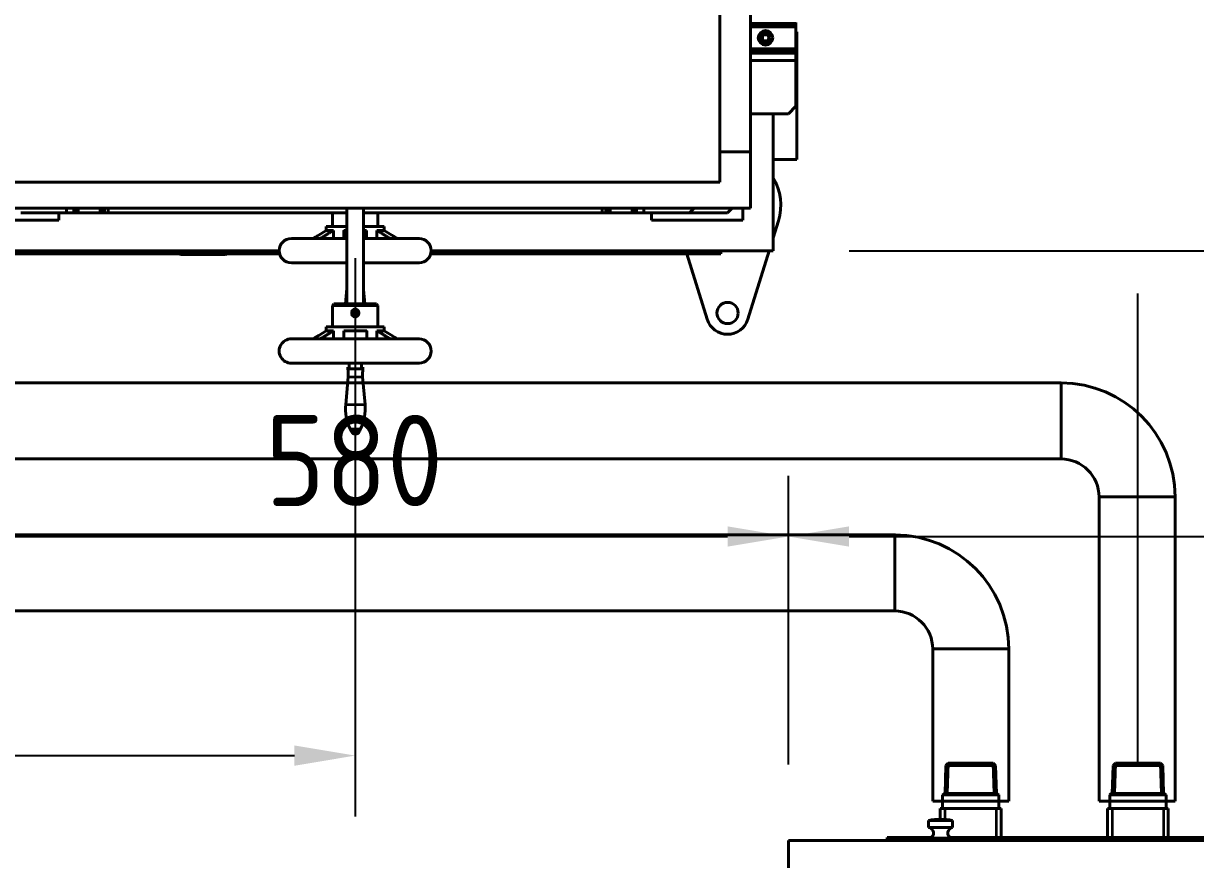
# Model space of a CAD drawing. Header units: millimetres. Extents: x 0 to 11890, y 0 to 8410.
# Drawn here: x 6564 to 7335, y 4682 to 5232 of the extents above; entities that cross this region are included whole.
import ezdxf

# ---------------------------------------------------------------- set-up
doc = ezdxf.new("R2010")
doc.units = ezdxf.units.MM
doc.header["$LTSCALE"] = 10
doc.layers.get('0').update_dxf_attribs({"color": 3, "lineweight": 25})
for name, color, linetype, lineweight in [('가시적인 것(ISO)', 3, 'Continuous', 40), ('가시적인 좁은 것(ISO)', 3, 'Continuous', 35), ('치수(ISO)', 2, 'Continuous', 25)]:
    doc.layers.add(name, color=color, linetype=linetype, lineweight=lineweight)
doc.styles.add('치수 텍스트_PSTEK_POSCO', font='isocp.shx')
doc.dimstyles.new('치수_PSTEK_POSCO', dxfattribs={"dimscale": 10, "dimtxt": 3, "dimasz": 2, "dimexe": 2, "dimexo": 2.5, "dimgap": 1, "dimtad": 1, "dimrnd": 1e-08, "dimdsep": 46, "dimtxsty": '치수 텍스트_PSTEK_POSCO', "dimcen": 0.09, "dimdle": 10, "dimclrd": 7, "dimclre": 7, "dimclrt": 2, "dimadec": 1, "dimazin": 2, "dimtfac": 1, "dimtmove": 0, "dimatfit": 3, "dimfxl": 0, "dimtolj": 1, "dimlwd": -1, "dimlwe": -1, "dimarcsym": 0})

# ---------------------------------------------------------------- blocks, each defined once
blk = doc.blocks.new('*D23')
at = {"layer": 'Defpoints', "color": 0}
for p in [(8116.83, 5444.6), (6716.83, 2144.6), (8116.83, 1685.03)]:
    blk.add_point(p, dxfattribs=at)
at = {"layer": '치수(ISO)', "color": 7}
for p, q in [((8116.83, 5394.6), (8116.83, 1645.03)), ((6716.83, 2094.6), (6716.83, 1645.03)), ((6756.83, 1685.03), (8076.83, 1685.03))]:
    blk.add_line(p, q, dxfattribs=at)
for points in [[(6756.83, 1691.69), (6756.83, 1678.36), (6716.83, 1685.03)], [(8076.83, 1691.69), (8076.83, 1678.36), (8116.83, 1685.03)]]:
    blk.add_solid(points, dxfattribs=at)
at = {"layer": '치수(ISO)', "color": 2, "insert": (7344.8, 1735.03), "char_height": 60, "attachment_point": 4, "style": '치수 텍스트_PSTEK_POSCO'}
blk.add_mtext('\\A1;1400', dxfattribs=at)
blk = doc.blocks.new('*D25')
at = {"layer": 'Defpoints', "color": 0}
for p in [(7986.83, 6194.6), (6486.83, 4104.6), (8567.88, 4104.6)]:
    blk.add_point(p, dxfattribs=at)
at = {"layer": '치수(ISO)', "color": 7}
for p, q in [((8036.83, 6194.6), (8607.88, 6194.6)), ((8567.88, 6154.6), (8567.88, 4144.6)), ((6536.83, 4104.6), (8607.88, 4104.6))]:
    blk.add_line(p, q, dxfattribs=at)
for points in [[(8561.21, 6154.6), (8574.55, 6154.6), (8567.88, 6194.6)], [(8561.21, 4144.6), (8574.55, 4144.6), (8567.88, 4104.6)]]:
    blk.add_solid(points, dxfattribs=at)
at = {"layer": '치수(ISO)', "color": 2, "insert": (8517.88, 5073.71), "char_height": 60, "attachment_point": 4, "rotation": 90, "style": '치수 텍스트_PSTEK_POSCO'}
blk.add_mtext('\\A1;2090', dxfattribs=at)
blk = doc.blocks.new('*D26')
at = {"layer": 'Defpoints', "color": 0}
for p in [(7066.83, 4894.6), (7066.83, 4694.6), (6486.83, 4104.6)]:
    blk.add_point(p, dxfattribs=at)
at = {"layer": '치수(ISO)', "color": 7}
for p, q in [((6486.83, 4154.6), (6486.83, 4934.6)), ((7066.83, 4744.6), (7066.83, 4934.6)), ((6526.83, 4894.6), (7026.83, 4894.6))]:
    blk.add_line(p, q, dxfattribs=at)
for points in [[(6526.83, 4901.26), (6526.83, 4887.93), (6486.83, 4894.6)], [(7026.83, 4901.26), (7026.83, 4887.93), (7066.83, 4894.6)]]:
    blk.add_solid(points, dxfattribs=at)
at = {"layer": '치수(ISO)', "color": 2, "insert": (6722.8, 4944.6), "char_height": 60, "attachment_point": 4, "style": '치수 텍스트_PSTEK_POSCO'}
blk.add_mtext('\\A1;580', dxfattribs=at)
blk = doc.blocks.new('*D27')
at = {"layer": 'Defpoints', "color": 0}
for p in [(7816.83, 4894.6), (7066.83, 4694.6), (7816.83, 4694.6)]:
    blk.add_point(p, dxfattribs=at)
at = {"layer": '치수(ISO)', "color": 7}
for p, q in [((7816.83, 4744.6), (7816.83, 4934.6)), ((7106.83, 4894.6), (7776.83, 4894.6))]:
    blk.add_line(p, q, dxfattribs=at)
for points in [[(7106.83, 4901.26), (7106.83, 4887.93), (7066.83, 4894.6)], [(7776.83, 4901.26), (7776.83, 4887.93), (7816.83, 4894.6)]]:
    blk.add_solid(points, dxfattribs=at)
at = {"layer": '치수(ISO)', "color": 2, "insert": (7387.8, 4944.6), "char_height": 60, "attachment_point": 4, "style": '치수 텍스트_PSTEK_POSCO'}
blk.add_mtext('\\A1;750', dxfattribs=at)
blk = doc.blocks.new('*D29')
at = {"layer": 'Defpoints', "color": 0}
for p in [(7056.83, 5082.6), (8016.83, 5082.6), (7816.83, 4694.6)]:
    blk.add_point(p, dxfattribs=at)
at = {"layer": '치수(ISO)', "color": 7}
for p, q in [((7106.83, 5082.6), (8056.83, 5082.6)), ((8016.83, 4734.6), (8016.83, 5042.6))]:
    blk.add_line(p, q, dxfattribs=at)
for points in [[(8010.16, 5042.6), (8023.49, 5042.6), (8016.83, 5082.6)], [(8010.16, 4734.6), (8023.49, 4734.6), (8016.83, 4694.6)]]:
    blk.add_solid(points, dxfattribs=at)
at = {"layer": '치수(ISO)', "color": 2, "insert": (7966.83, 4834.6), "char_height": 60, "attachment_point": 4, "rotation": 90, "style": '치수 텍스트_PSTEK_POSCO'}
blk.add_mtext('\\A1;388', dxfattribs=at)
blk = doc.blocks.new('*D35')
at = {"layer": 'Defpoints', "color": 0}
for p in [(7986.83, 6194.6), (7056.83, 5082.6), (8286.83, 5082.6)]:
    blk.add_point(p, dxfattribs=at)
at = {"layer": '치수(ISO)', "color": 7}
for p, q in [((8036.83, 6194.6), (8326.83, 6194.6)), ((8286.83, 6154.6), (8286.83, 5122.6)), ((7106.83, 5082.6), (8326.83, 5082.6))]:
    blk.add_line(p, q, dxfattribs=at)
for points in [[(8280.16, 6154.6), (8293.49, 6154.6), (8286.83, 6194.6)], [(8280.16, 5122.6), (8293.49, 5122.6), (8286.83, 5082.6)]]:
    blk.add_solid(points, dxfattribs=at)
at = {"layer": '치수(ISO)', "color": 2, "insert": (8236.82, 5579.8), "char_height": 60, "attachment_point": 4, "rotation": 90, "style": '치수 텍스트_PSTEK_POSCO'}
blk.add_mtext('\\A1;1112', dxfattribs=at)
blk = doc.blocks.new('*D37')
at = {"layer": 'Defpoints', "color": 0}
for p in [(6781.83, 5127.6), (4568.33, 5027.6), (6781.83, 4750.47)]:
    blk.add_point(p, dxfattribs=at)
at = {"layer": '치수(ISO)', "color": 7}
for p, q in [((6781.83, 5077.6), (6781.83, 4710.47)), ((4568.33, 4977.6), (4568.33, 4710.47)), ((4608.33, 4750.47), (6741.83, 4750.47))]:
    blk.add_line(p, q, dxfattribs=at)
for points in [[(4608.33, 4757.14), (4608.33, 4743.8), (4568.33, 4750.47)], [(6741.83, 4757.14), (6741.83, 4743.8), (6781.83, 4750.47)]]:
    blk.add_solid(points, dxfattribs=at)
at = {"layer": '치수(ISO)', "color": 2, "insert": (5574.07, 4800.48), "char_height": 60, "attachment_point": 4, "style": '치수 텍스트_PSTEK_POSCO'}
blk.add_mtext('\\A1;2213.5', dxfattribs=at)

msp = doc.modelspace()

# ---------------------------------------------------------------- linework, layer by layer
msp.add_line((7296.826, 4745.597), (7296.826, 5054.472))
at = {"layer": '가시적인 것(ISO)'}
for p, q in [((7021.826, 5127.597), (7021.826, 5667.597)), ((7041.826, 5647.597), (7041.826, 5147.597)), ((7071.826, 5232.07), (7041.826, 5232.07)), ((7071.826, 5230.365), (7041.826, 5230.365)), ((7071.826, 5229.757), (7041.826, 5229.757)), ((7071.826, 5232.597), (7071.826, 5232.07)), ((7071.826, 5232.07), (7071.826, 5230.365)), ((7071.826, 5230.365), (7071.826, 5229.757)), ((7071.826, 5229.757), (7071.826, 5215.437)), ((7072.326, 5226.581), (7071.826, 5226.581)), ((7072.326, 5226.581), (7072.326, 5142.597)), ((7071.826, 5215.437), (7041.826, 5215.437)), ((7071.826, 5214.829), (7041.826, 5214.829)), ((7071.826, 5214.829), (7071.826, 5215.437)), ((7071.826, 5213.124), (7071.826, 5214.829)), ((7071.826, 5213.124), (7041.826, 5213.124)), ((7071.826, 5212.597), (7041.826, 5212.597)), ((7071.826, 5207.597), (7041.826, 5207.597)), ((7071.826, 5212.597), (7071.826, 5213.124)), ((7071.826, 5212.597), (7071.826, 5207.597)), ((7071.826, 5177.597), (7071.826, 5207.597)), ((7071.826, 5177.597), (7066.826, 5172.597)), ((7041.826, 5172.597), (7066.826, 5172.597)), ((7056.826, 5172.597), (7056.826, 5082.597)), ((7021.826, 5147.597), (7041.826, 5147.597)), ((7041.826, 5110.597), (7041.826, 5147.597)), ((7072.326, 5142.597), (7056.826, 5142.597)), ((7021.826, 5127.597), (6541.826, 5127.597)), ((6521.826, 5110.597), (7041.826, 5110.597)), ((6561.826, 5107.597), (6591.826, 5107.597)), ((6586.826, 5107.597), (6586.826, 5102.597)), ((6591.826, 5107.597), (6591.826, 5110.597)), ((6596.826, 5107.597), (6591.826, 5107.597)), ((6596.826, 5107.597), (6596.826, 5110.597)), ((6596.826, 5107.597), (6597.354, 5107.597)), ((6597.354, 5107.597), (6597.354, 5110.597)), ((6597.354, 5107.597), (6599.058, 5107.597)), ((6599.058, 5107.597), (6599.058, 5110.597)), ((6599.058, 5107.597), (6599.666, 5107.597)), ((6599.666, 5107.597), (6599.666, 5110.597)), ((6613.986, 5107.597), (6599.666, 5107.597)), ((6613.986, 5107.597), (6613.986, 5110.597)), ((6614.594, 5107.597), (6613.986, 5107.597)), ((6614.594, 5107.597), (6614.594, 5110.597)), ((6616.299, 5107.597), (6614.594, 5107.597)), ((6616.299, 5107.597), (6616.299, 5110.597)), ((6616.826, 5107.597), (6616.299, 5107.597)), ((6616.826, 5107.597), (6616.826, 5110.597)), ((6619.326, 5107.597), (6616.826, 5107.597)), ((6619.326, 5110.597), (6619.326, 5107.597)), ((6619.326, 5107.597), (6776.326, 5107.597)), ((6766.826, 5098.597), (6766.826, 5107.597)), ((6776.326, 5110.597), (6776.326, 5047.597)), ((6787.326, 5110.597), (6787.326, 5047.597)), ((6787.326, 5107.597), (6944.326, 5107.597)), ((6796.826, 5098.597), (6796.826, 5107.597)), ((6944.326, 5107.597), (6944.326, 5110.597)), ((6946.826, 5107.597), (6944.326, 5107.597)), ((6946.826, 5107.597), (6946.826, 5110.597)), ((6946.826, 5107.597), (6947.354, 5107.597)), ((6947.354, 5107.597), (6947.354, 5110.597)), ((6947.354, 5107.597), (6949.058, 5107.597)), ((6949.058, 5107.597), (6949.058, 5110.597)), ((6949.058, 5107.597), (6949.666, 5107.597)), ((6949.666, 5107.597), (6949.666, 5110.597)), ((6963.986, 5107.597), (6949.666, 5107.597)), ((6963.986, 5107.597), (6963.986, 5110.597)), ((6964.594, 5107.597), (6963.986, 5107.597)), ((6964.594, 5107.597), (6964.594, 5110.597)), ((6966.299, 5107.597), (6964.594, 5107.597)), ((6966.299, 5107.597), (6966.299, 5110.597)), ((6966.826, 5107.597), (6966.299, 5107.597)), ((6966.826, 5107.597), (6966.826, 5110.597)), ((6971.826, 5107.597), (6966.826, 5107.597)), ((6971.826, 5110.597), (6971.826, 5107.597)), ((6971.826, 5107.597), (7001.826, 5107.597)), ((6976.826, 5102.597), (6976.826, 5107.597)), ((7004.826, 5110.597), (7001.826, 5107.597)), ((7001.826, 5107.597), (7026.826, 5107.597)), ((7029.826, 5110.597), (7026.826, 5107.597)), ((7036.826, 5110.597), (7036.826, 5102.597)), ((6586.826, 5102.597), (6526.826, 5102.597)), ((6776.326, 5098.597), (6762.826, 5098.597)), ((6762.826, 5095.972), (6762.826, 5098.597)), ((6800.826, 5098.597), (6787.326, 5098.597)), ((6800.826, 5095.972), (6800.826, 5098.597)), ((7036.826, 5102.597), (6976.826, 5102.597)), ((7060.26, 5102.245), (7056.826, 5091.154)), ((6776.326, 5090.597), (6739.826, 5090.597)), ((6762.826, 5095.972), (6757.513, 5092.652)), ((6762.826, 5095.972), (6767.534, 5095.972)), ((6767.534, 5090.597), (6767.534, 5095.972)), ((6774.316, 5095.972), (6776.326, 5095.972)), ((6787.326, 5095.972), (6789.316, 5095.972)), ((6823.826, 5090.597), (6787.326, 5090.597)), ((6789.316, 5090.597), (6789.316, 5095.972)), ((6796.104, 5095.972), (6796.104, 5090.597)), ((6796.104, 5095.972), (6800.826, 5095.972)), ((6800.826, 5095.972), (6806.054, 5092.705)), ((6731.826, 5082.597), (6506.826, 5082.597)), ((7056.826, 5082.597), (6831.826, 5082.597)), ((7017.326, 5082.597), (7017.326, 5080.597)), ((7022.326, 5080.597), (7022.326, 5082.597)), ((7054.177, 5082.597), (7040.2, 5037.456)), ((6546.326, 5080.597), (6732.08, 5080.597)), ((6666.618, 5080.589), (6666.618, 5080.597)), ((6667.118, 5080.097), (6696.535, 5080.097)), ((6697.035, 5080.589), (6697.035, 5080.597)), ((6776.326, 5074.597), (6739.826, 5074.597)), ((6823.826, 5074.597), (6787.326, 5074.597)), ((6831.572, 5080.597), (7017.326, 5080.597)), ((7013.453, 5037.456), (7000.095, 5080.597)), ((7017.326, 5080.597), (7022.326, 5080.597)), ((6776.326, 5057.623), (6775.436, 5047.597)), ((6787.326, 5057.15), (6788.175, 5047.597)), ((6767.826, 5047.597), (6766.826, 5046.597)), ((6796.826, 5046.597), (6766.826, 5046.597)), ((6766.826, 5032.597), (6766.826, 5046.597)), ((6795.826, 5047.597), (6767.826, 5047.597)), ((6795.826, 5047.597), (6796.826, 5046.597)), ((6796.826, 5032.597), (6796.826, 5046.597)), ((6783.846, 5042.145), (6783.846, 5042.119)), ((6783.846, 5042.119), (6783.853, 5042.119)), ((6783.853, 5041.075), (6783.846, 5041.075)), ((6783.846, 5041.075), (6783.846, 5041.05)), ((6762.826, 5029.972), (6757.836, 5026.854)), ((6800.826, 5032.597), (6762.826, 5032.597)), ((6762.826, 5029.972), (6762.826, 5032.597)), ((6762.826, 5029.972), (6767.589, 5029.972)), ((6767.589, 5024.597), (6767.589, 5029.972)), ((6774.393, 5029.972), (6774.393, 5024.597)), ((6774.393, 5029.972), (6789.393, 5029.972)), ((6796.159, 5029.972), (6796.159, 5024.597)), ((6796.159, 5029.972), (6800.826, 5029.972)), ((6800.826, 5029.972), (6800.826, 5032.597)), ((6800.826, 5029.972), (6806.384, 5026.499)), ((6823.826, 5024.597), (6739.826, 5024.597)), ((6778.962, 5008.597), (6739.826, 5008.597)), ((6776.967, 5005.947), (6777.978, 5005.947)), ((6776.967, 5005.947), (6776.967, 5004.947)), ((6777.955, 5005.947), (6777.955, 5008.597)), ((6777.978, 5008.597), (6777.978, 5005.947)), ((6823.826, 5008.597), (6785.009, 5008.597)), ((6785.978, 5005.947), (6785.978, 5008.597)), ((6785.978, 5005.947), (6786.967, 5005.947)), ((6786.967, 5005.947), (6786.967, 5004.947)), ((6777.207, 4999.722), (6775.589, 4981.498)), ((6776.967, 5004.947), (6786.967, 5004.947)), ((6786.727, 4999.722), (6788.345, 4981.498)), ((6779.309, 4963.655), (6778.5, 4965.351)), ((6784.624, 4963.655), (6785.434, 4965.351)), ((7170.476, 4744.047), (7169.926, 4725.597)), ((7172.026, 4745.597), (7170.476, 4744.047)), ((7170.476, 4744.047), (7203.176, 4744.047)), ((7172.026, 4745.597), (7201.626, 4745.597)), ((7201.626, 4745.597), (7203.176, 4744.047)), ((7203.176, 4744.047), (7203.726, 4725.597)), ((7280.476, 4744.047), (7279.926, 4725.597)), ((7282.026, 4745.597), (7280.476, 4744.047)), ((7280.476, 4744.047), (7313.176, 4744.047)), ((7282.026, 4745.597), (7311.626, 4745.597)), ((7311.626, 4745.597), (7313.176, 4744.047)), ((7313.176, 4744.047), (7313.726, 4725.597)), ((7169.326, 4725.597), (7168.326, 4724.597)), ((7205.326, 4724.597), (7168.326, 4724.597)), ((7168.326, 4715.597), (7168.326, 4724.597)), ((7169.326, 4725.597), (7204.326, 4725.597)), ((7204.326, 4725.597), (7205.326, 4724.597)), ((7205.326, 4715.597), (7205.326, 4724.597)), ((7279.326, 4725.597), (7278.326, 4724.597)), ((7315.326, 4724.597), (7278.326, 4724.597)), ((7278.326, 4715.597), (7278.326, 4724.597)), ((7279.326, 4725.597), (7314.326, 4725.597)), ((7314.326, 4725.597), (7315.326, 4724.597)), ((7315.326, 4715.597), (7315.326, 4724.597)), ((7166.826, 4715.597), (7166.826, 4708.595)), ((7169.826, 4715.597), (7166.826, 4715.597)), ((7169.826, 4715.597), (7203.826, 4715.597)), ((7206.826, 4715.597), (7203.826, 4715.597)), ((7206.826, 4715.597), (7206.826, 4696.597)), ((7276.826, 4715.597), (7276.826, 4696.597)), ((7279.826, 4715.597), (7276.826, 4715.597)), ((7279.826, 4715.597), (7313.826, 4715.597)), ((7316.826, 4715.597), (7313.826, 4715.597)), ((7316.826, 4715.597), (7316.826, 4696.597)), ((7174.926, 4707.797), (7159.126, 4707.797)), ((7159.126, 4703.197), (7159.126, 4707.797)), ((7174.926, 4703.197), (7174.926, 4707.797)), ((7131.826, 4696.597), (7160.746, 4696.597)), ((7131.826, 4694.597), (7131.826, 4696.597)), ((7174.926, 4703.197), (7159.126, 4703.197)), ((7173.307, 4696.597), (7351.826, 4696.597)), ((7066.826, 3894.597), (7066.826, 4694.597)), ((7816.826, 4694.597), (7066.826, 4694.597)), ((7174.076, 4696.197), (7159.976, 4696.197)), ((7159.976, 4694.597), (7159.976, 4696.197)), ((7174.076, 4694.597), (7174.076, 4696.197))]:
    msp.add_line(p, q, dxfattribs=at)
at = {"layer": '가시적인 것(ISO)', "color": 5}
for p, q in [((4976.826, 4995.597), (7246.266, 4995.597)), ((7246.266, 4945.597), (7246.266, 4995.597)), ((4976.826, 4945.597), (7246.266, 4945.597)), ((7271.266, 4720.597), (7271.266, 4920.597)), ((7271.266, 4920.597), (7321.266, 4920.597)), ((7321.266, 4720.597), (7321.266, 4920.597)), ((7271.266, 4720.597), (7321.266, 4720.597))]:
    msp.add_line(p, q, dxfattribs=at)
at = {"layer": '가시적인 것(ISO)', "color": 1}
for p, q in [((7321.266, 4920.597), (7271.266, 4920.597)), ((5086.826, 4895.597), (7137.387, 4895.597)), ((7136.826, 4845.597), (7136.826, 4895.597)), ((5086.826, 4845.597), (7137.387, 4845.597)), ((7211.826, 4820.597), (7161.826, 4820.597)), ((7161.826, 4720.597), (7161.826, 4820.597)), ((7161.826, 4820.597), (7211.826, 4820.597)), ((7211.826, 4720.597), (7211.826, 4820.597)), ((7161.826, 4720.597), (7211.826, 4720.597))]:
    msp.add_line(p, q, dxfattribs=at)
at = {"layer": '가시적인 것(ISO)'}
for centre, radius in [((7051.826, 5222.597), 4.75), ((7051.826, 5222.597), 3), ((7051.826, 5222.597), 2.067), ((7026.826, 5041.597), 7)]:
    msp.add_circle(centre, radius, dxfattribs=at)
for centre, radius, start, end in [((7026.826, 5112.597), 35, 342.796006, 31.002719), ((6739.826, 5082.597), 8, 90, 270), ((6823.826, 5082.597), 8, 270, 90), ((6667.118, 5080.597), 0.5, 180.954841, 270), ((6696.535, 5080.597), 0.5, 270, 359.045159), ((7026.826, 5041.597), 14, 197.203994, 342.796006), ((6739.826, 5016.597), 8, 89.999991, 269.999991), ((6823.826, 5016.597), 8, 269.999991, 89.999991), ((6757.784, 5001.447), 19.5, 354.925362, 10.339882), ((6806.15, 5001.447), 19.5, 169.6601, 185.07462), ((6806.567, 4978.747), 31.1, 174.925362, 205.514539), ((6757.367, 4978.747), 31.1, 334.485443, 5.07462), ((6782.017, 4964.947), 3, 205.514539, 269.045017), ((6781.917, 4964.947), 3, 270.954965, 334.485443), ((7167.026, 4669.103), 39.493, 78.460838, 101.539162), ((7158.699, 4699.594), 3.629, 290.608679, 83.238219), ((7175.354, 4699.594), 3.629, 96.761781, 249.391321)]:
    msp.add_arc(centre, radius, start, end, dxfattribs=at)
at = {"layer": '가시적인 것(ISO)', "color": 5}
for radius in [75, 25]:
    msp.add_arc((7246.266, 4920.597), radius, 0, 90, dxfattribs=at)
at = {"layer": '가시적인 것(ISO)', "color": 1}
for radius in [75, 25]:
    msp.add_arc((7136.826, 4820.597), radius, 0, 90, dxfattribs=at)
at = {"layer": '가시적인 것(ISO)'}
msp.add_ellipse((6781.882, 5041.597), major_axis=(0, -2.067), ratio=0.9999928, dxfattribs=at)
for centre, major_axis, ratio, start_param, end_param in [((6781.853, 5041.597), (-0.522, 2), 0.9999937, 4.712389, 6.0208561), ((6781.799, 5039.597), (0, 2), 0.9999583, 0.0057058, 1.0442823), ((6781.853, 5041.597), (0.015, -2.067), 0.9999928, 0, 1.3084671)]:
    msp.add_ellipse(centre, major_axis=major_axis, ratio=ratio, start_param=start_param, end_param=end_param, dxfattribs=at)
for points, weights in [([(6757.513, 5092.652), (6755.983, 5091.696), (6754.245, 5090.597)], [1.05037093965, 1.04774046852, 1.04053846828]), ([(6758.872, 5090.597), (6764.003, 5093.841), (6767.534, 5095.972)], [1.04053846828, 1.06209310813, 1.0426993639]), ([(6774.316, 5095.972), (6774.314, 5093.841), (6774.311, 5090.597)], [1.0426993639, 1.06209310813, 1.04053846828]), ([(6789.311, 5090.597), (6789.314, 5093.841), (6789.316, 5095.972)], [1.04053846828, 1.06209310813, 1.0426993639]), ([(6796.104, 5095.972), (6799.635, 5093.841), (6804.763, 5090.597)], [1.0426993639, 1.06209310813, 1.04053846828]), ([(6809.407, 5090.597), (6807.622, 5091.726), (6806.054, 5092.705)], [1.04053846828, 1.04794144673, 1.05051419089]), ([(6758.939, 5024.597), (6764.062, 5027.841), (6767.589, 5029.972)], [1.04053846828, 1.06209310813, 1.0426993639]), ([(6774.393, 5029.972), (6774.407, 5027.841), (6774.427, 5024.597)], [1.0426993639, 1.06209310813, 1.04053846828]), ([(6789.427, 5024.597), (6789.407, 5027.841), (6789.393, 5029.972)], [1.04053846828, 1.06209310813, 1.0426993639]), ([(6796.159, 5029.972), (6799.694, 5027.841), (6804.83, 5024.597)], [1.0426993639, 1.06209310813, 1.04053846828]), ([(6757.836, 5026.854), (6756.168, 5025.812), (6754.25, 5024.597)], [1.05087953168, 1.04850773875, 1.04053846828]), ([(6809.411, 5024.597), (6807.809, 5025.609), (6806.384, 5026.499)], [1.04053846828, 1.04716681352, 1.04992289021])]:
    msp.add_rational_spline(points, weights, degree=2, dxfattribs=at)
for points, knots in [([(6781.883, 5039.097), (6781.578, 5039.097), (6781.255, 5039.167), (6780.671, 5039.44), (6780.409, 5039.643), (6780.008, 5040.095), (6779.839, 5040.373), (6779.617, 5040.974), (6779.563, 5041.297), (6779.563, 5041.898), (6779.617, 5042.22), (6779.839, 5042.821), (6780.008, 5043.099), (6780.409, 5043.551), (6780.671, 5043.755), (6781.255, 5044.028), (6781.578, 5044.097), (6781.883, 5044.097)], [0.36377852, 0.36377852, 0.36377852, 0.36377852, 0.45552025, 0.45552025, 0.54726198, 0.54726198, 0.63740951, 0.63740951, 0.72755704, 0.72755704, 0.81770457, 0.81770457, 0.90785211, 0.90785211, 0.99959384, 0.99959384, 1.09133556, 1.09133556, 1.09133556, 1.09133556]), ([(6781.883, 5044.097), (6782.189, 5044.097), (6782.512, 5044.028), (6783.095, 5043.755), (6783.357, 5043.551), (6783.758, 5043.099), (6783.927, 5042.821), (6784.149, 5042.22), (6784.202, 5041.898), (6784.202, 5041.597), (6784.202, 5041.297), (6784.149, 5040.974), (6783.927, 5040.373), (6783.758, 5040.095), (6783.357, 5039.643), (6783.095, 5039.44), (6782.512, 5039.167), (6782.189, 5039.097), (6781.883, 5039.097)], [1.09133556, 1.09133556, 1.09133556, 1.09133556, 1.18307729, 1.18307729, 1.27481902, 1.27481902, 1.36496656, 1.36496656, 1.45511409, 1.45511409, 1.45511409, 1.54526162, 1.54526162, 1.63540915, 1.63540915, 1.72715088, 1.72715088, 1.81889261, 1.81889261, 1.81889261, 1.81889261]), ([(6780.061, 5040.62), (6780.147, 5040.765), (6780.251, 5040.898), (6780.539, 5041.187), (6780.762, 5041.341), (6781.254, 5041.546), (6781.523, 5041.597), (6781.776, 5041.597)], [-0.50543207, -0.50543207, -0.50543207, -0.50543207, -0.45654202, -0.45654202, -0.38046871, -0.38046871, -0.30439541, -0.30439541, -0.30439541, -0.30439541]), ([(6781.776, 5041.597), (6782.03, 5041.597), (6782.299, 5041.546), (6782.792, 5041.341), (6783.015, 5041.187), (6783.345, 5040.859), (6783.481, 5040.671), (6783.581, 5040.464)], [-0.30439541, -0.30439541, -0.30439541, -0.30439541, -0.2283221, -0.2283221, -0.1522488, -0.1522488, -0.08637718, -0.08637718, -0.08637718, -0.08637718]), ([(6783.846, 5041.075), (6783.891, 5041.248), (6783.913, 5041.426), (6783.913, 5041.597), (6783.913, 5041.768), (6783.891, 5041.946), (6783.846, 5042.119)], [-0.05129916, -0.05129916, -0.05129916, -0.05129916, 0, 0, 0, 0.05129916, 0.05129916, 0.05129916, 0.05129916]), ([(6778.962, 5008.597), (6779.296, 5008.597), (6779.652, 5008.603), (6780.711, 5008.622), (6781.439, 5008.634), (6782.862, 5008.63), (6783.543, 5008.616), (6784.469, 5008.601), (6784.746, 5008.597), (6785.009, 5008.597)], [-1.49422555, -1.49422555, -1.49422555, -1.49422555, -1.36734649, -1.36734649, -1.13259726, -1.13259726, -0.91038321, -0.91038321, -0.81009636, -0.81009636, -0.81009636, -0.81009636])]:
    msp.add_open_spline(points, degree=3, knots=knots, dxfattribs=at)
at = {"layer": '가시적인 좁은 것(ISO)'}
for p, q in [((6697.035, 5080.589), (6666.618, 5080.589)), ((6777.207, 4999.722), (6786.727, 4999.722)), ((6775.589, 4981.498), (6788.345, 4981.498)), ((6778.5, 4965.351), (6785.434, 4965.351)), ((6779.309, 4963.655), (6784.624, 4963.655)), ((7172.002, 4745.572), (7171.406, 4725.597)), ((7202.247, 4725.597), (7201.651, 4745.572)), ((7282.002, 4745.572), (7281.406, 4725.597)), ((7312.247, 4725.597), (7311.651, 4745.572)), ((7169.826, 4715.597), (7169.826, 4708.496)), ((7203.826, 4696.597), (7203.826, 4715.597)), ((7279.826, 4715.597), (7279.826, 4696.597)), ((7313.826, 4696.597), (7313.826, 4715.597))]:
    msp.add_line(p, q, dxfattribs=at)
msp.add_arc((7051.826, 5222.597), 2.5, 79.999991, 349.999991, dxfattribs=at)

# ---------------------------------------------------------------- dimensions: what is measured, and where the dimension line sits
at = {"layer": '치수(ISO)', "color": 7}
for base, p1, p2, angle, override, picture, middle in [((8567.882, 4104.597), (7986.826, 6194.597), (6486.826, 4104.597), 90, {"dimscale": 20, "dimtofl": 0, "dimatfit": 1}, '*D25', (8567.882, 5149.597)), ((8286.826, 5082.597), (7986.826, 6194.597), (7056.826, 5082.597), 90, {"dimscale": 20, "dimtofl": 0, "dimatfit": 1}, '*D35', (8286.826, 5638.597)), ((8116.826, 1685.026), (6716.826, 2144.597), (8116.826, 5444.597), 180, {"dimscale": 20, "dimtofl": 0, "dimatfit": 1}, '*D23', (7416.826, 1685.026)), ((6781.826, 4750.469), (4568.326, 5027.597), (6781.826, 5127.597), 180, {"dimscale": 20, "dimtofl": 0, "dimatfit": 1}, '*D37', (5675.076, 4750.469)), ((8016.826, 5082.597), (7816.826, 4694.597), (7056.826, 5082.597), 90, {"dimscale": 20, "dimse1": 1, "dimtofl": 0, "dimatfit": 1}, '*D29', (8016.826, 4888.597)), ((7066.826, 4894.597), (6486.826, 4104.597), (7066.826, 4694.597), 180, {"dimscale": 20, "dimtofl": 0, "dimatfit": 1}, '*D26', (6776.826, 4894.597))]:
    dim = msp.add_linear_dim(base=base, p1=p1, p2=p2, angle=angle, dimstyle='치수_PSTEK_POSCO', override=override, dxfattribs=at)
    dim.commit()
    dim.dimension.update_dxf_attribs({"geometry": picture, "text_midpoint": middle, "dimtype": 160})
dim = msp.add_linear_dim(base=(7816.826, 4894.597), p1=(7066.826, 4694.597), p2=(7816.826, 4694.597), dimstyle='치수_PSTEK_POSCO', override={"dimscale": 20, "dimse1": 1, "dimtofl": 0, "dimatfit": 1}, dxfattribs=at)
dim.commit()
dim.dimension.update_dxf_attribs({"geometry": '*D27', "text_midpoint": (7441.826, 4894.597), "dimtype": 160})

doc.saveas('drawing.dxf')
